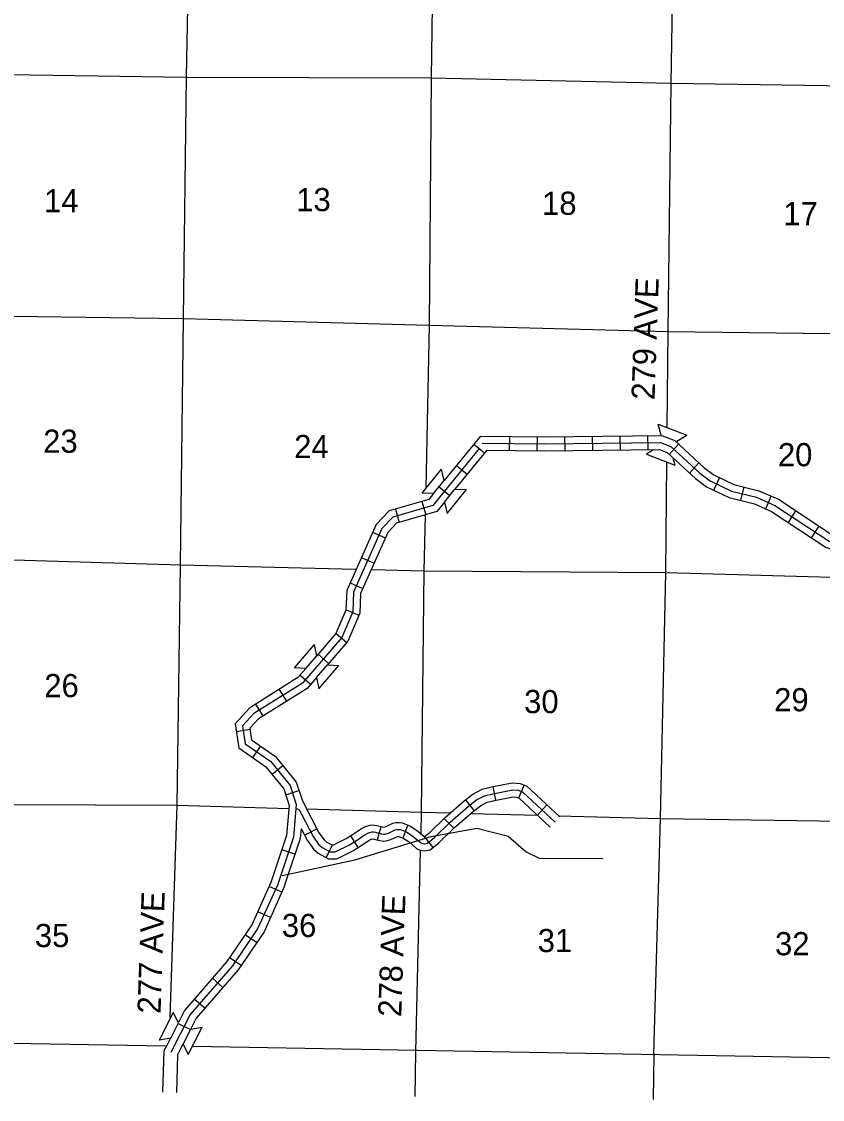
# Model space of a CAD drawing. Extents: x 974113 to 1477576, y 15940505 to 16403707.
# Drawn here: x 1221178 to 1238449, y 16048103 to 16071355 of the extents above; entities that cross this region are included whole.
import ezdxf

# ---------------------------------------------------------------- set-up
doc = ezdxf.new("R2010")
doc.units = 0
for name, color, linetype in [('L13', 7, 'Continuous'), ('L14', 7, 'Continuous'), ('L18', 7, 'Continuous'), ('L2', 7, 'Continuous'), ('L30', 7, 'Continuous'), ('L53', 7, 'Continuous'), ('L8', 7, 'Continuous')]:
    doc.layers.add(name, color=color, linetype=linetype)

msp = doc.modelspace()

# ---------------------------------------------------------------- linework, layer by layer
at = {"layer": 'L13'}
for p, q in [((1224735, 16070156), (1230012, 16070141)), ((1229777, 16053484), (1229673, 16049129))]:
    msp.add_line(p, q, dxfattribs=at)
for points in [[(1235103, 16062604), (1235123, 16064672), (1235189, 16070027), (1235272, 16075224), (1235388, 16080554), (1235470, 16085780)], [(1230288, 16083629), (1230228, 16080677), (1230086, 16075313), (1230012, 16070141)], [(1224735, 16070156), (1224834, 16075402), (1225001, 16080749), (1225011, 16081385)], [(1195821, 16070802), (1198684, 16070785), (1203745, 16070646), (1209030, 16070524), (1214298, 16070526), (1219442, 16070237), (1224735, 16070156)], [(1224380, 16049870), (1224537, 16054448), (1224603, 16059637), (1224669, 16064950), (1224735, 16070156)], [(1230012, 16070141), (1229971, 16064803), (1229894, 16061289)], [(1230012, 16070141), (1235189, 16070027), (1240458, 16069946), (1245751, 16069823), (1250953, 16069742), (1256165, 16069696)], [(1188308, 16065663), (1193291, 16065603), (1198468, 16065480), (1203620, 16065341), (1208822, 16065285), (1214091, 16065196), (1219409, 16065023), (1224669, 16064950), (1229971, 16064803)], [(1229971, 16064803), (1235123, 16064672)], [(1235123, 16064672), (1240366, 16064608), (1245635, 16064501), (1250903, 16064471), (1251054, 16064469)], [(1234811, 16049077), (1234957, 16054161), (1235073, 16059467), (1235096, 16061843)], [(1229881, 16060704), (1229854, 16059506), (1229797, 16054301), (1229786, 16053838)], [(1184977, 16060498), (1187923, 16060412), (1193125, 16060298), (1198327, 16060209), (1203521, 16060069), (1208756, 16060005), (1213983, 16059924), (1219309, 16059793), (1224603, 16059637), (1228382, 16059543)], [(1228740, 16059534), (1229854, 16059506)], [(1229854, 16059506), (1235073, 16059467), (1240191, 16059325)], [(1198144, 16054987), (1203438, 16054806), (1208640, 16054692), (1213891, 16054594), (1219226, 16054471), (1224537, 16054448), (1226944, 16054381)], [(1227324, 16054370), (1229797, 16054301)], [(1229797, 16054301), (1230424, 16054284)], [(1230868, 16054272), (1232306, 16054233)], [(1232759, 16054221), (1234957, 16054161), (1240342, 16054088)]]:
    msp.add_lwpolyline(points, dxfattribs=at)
at = {"layer": 'L18'}
for p, q in [((1234906, 16062672), (1235523, 16062431)), ((1234972, 16062433), (1234906, 16062672)), ((1235311, 16062300), (1235523, 16062431)), ((1234804, 16062119), (1234652, 16062024)), ((1234652, 16062024), (1235269, 16061783)), ((1235224, 16061945), (1235269, 16061783)), ((1229815, 16061182), (1230231, 16061698)), ((1230292, 16061457), (1230231, 16061698)), ((1230064, 16061173), (1230292, 16061457)), ((1230064, 16061173), (1229815, 16061182)), ((1230296, 16060986), (1230525, 16061270)), ((1230358, 16060745), (1230773, 16061262)), ((1230525, 16061270), (1230773, 16061262)), ((1230296, 16060986), (1230358, 16060745)), ((1227062, 16057417), (1227496, 16057918)), ((1227549, 16057675), (1227496, 16057918)), ((1227310, 16057400), (1227549, 16057675)), ((1227310, 16057400), (1227062, 16057417)), ((1227535, 16057205), (1227774, 16057480)), ((1227588, 16056962), (1228022, 16057463)), ((1227774, 16057480), (1228022, 16057463)), ((1227535, 16057205), (1227588, 16056962)), ((1224151, 16049384), (1224449, 16049976)), ((1224560, 16049754), (1224449, 16049976)), ((1224396, 16049428), (1224560, 16049754)), ((1224662, 16049294), (1224826, 16049619)), ((1224773, 16049071), (1225071, 16049663)), ((1224826, 16049619), (1225071, 16049663)), ((1224396, 16049428), (1224151, 16049384)), ((1224662, 16049294), (1224773, 16049071))]:
    msp.add_line(p, q, dxfattribs=at)
at = {"layer": 'L2'}
msp.add_line((1224875, 16049250), (1242657, 16048940), dxfattribs=at)
msp.add_lwpolyline([(1177128, 16050218), (1198136, 16049716), (1224292, 16049260)], dxfattribs=at)
at = {"layer": 'L53'}
for p, q in [((1229673, 16049129), (1229657, 16048167)), ((1234811, 16049077), (1234796, 16048103))]:
    msp.add_line(p, q, dxfattribs=at)
for points in [[(1224308, 16049264), (1224244, 16049149), (1224219, 16048261)], [(1224622, 16049221), (1224542, 16049068), (1224519, 16048253)]]:
    msp.add_lwpolyline(points, dxfattribs=at)
at = {"layer": 'L8'}
for p, q in [((1231072, 16062414), (1230292, 16061457)), ((1231704, 16062107), (1231707, 16062405)), ((1232300, 16062100), (1232304, 16062398)), ((1232900, 16062102), (1232897, 16062401)), ((1233497, 16062109), (1233494, 16062407)), ((1234093, 16062116), (1234090, 16062414)), ((1234690, 16062122), (1234687, 16062420)), ((1231213, 16062113), (1230525, 16061270)), ((1230933, 16062242), (1231164, 16062054)), ((1235145, 16062019), (1235347, 16062239)), ((1235585, 16061616), (1235787, 16061836)), ((1230557, 16061779), (1230789, 16061591)), ((1236104, 16061245), (1236230, 16061515)), ((1230181, 16061316), (1230413, 16061128)), ((1236686, 16061025), (1236759, 16061315)), ((1237226, 16060844), (1237346, 16061117)), ((1229812, 16061003), (1229895, 16060717)), ((1229239, 16060837), (1229322, 16060551)), ((1237714, 16060550), (1237878, 16060799)), ((1238212, 16060221), (1238376, 16060470)), ((1228749, 16060338), (1229021, 16060217)), ((1228506, 16059793), (1228779, 16059672)), ((1228264, 16059248), (1228537, 16059127)), ((1228178, 16058664), (1228452, 16058547)), ((1227965, 16058157), (1228190, 16057961)), ((1227574, 16057706), (1227800, 16057510)), ((1227184, 16057255), (1227409, 16057059)), ((1226730, 16056946), (1226888, 16056693)), ((1226224, 16056629), (1226382, 16056376)), ((1225810, 16056043), (1226104, 16056089)), ((1226165, 16055480), (1226336, 16055724)), ((1226579, 16055120), (1226812, 16055307)), ((1231406, 16054559), (1231349, 16054852)), ((1231903, 16054607), (1232018, 16054882)), ((1226876, 16054675), (1227160, 16054767)), ((1230940, 16054334), (1230756, 16054568)), ((1232302, 16054238), (1232505, 16054457)), ((1230502, 16053953), (1230294, 16054167)), ((1227280, 16053804), (1227545, 16053941)), ((1228851, 16053703), (1228931, 16053990)), ((1229405, 16053744), (1229511, 16054023)), ((1227186, 16053734), (1226880, 16052814)), ((1228435, 16053537), (1228278, 16053790)), ((1230052, 16053538), (1229868, 16053773)), ((1227073, 16053396), (1226790, 16053490)), ((1227746, 16053324), (1227887, 16053586)), ((1226788, 16052575), (1226516, 16052697)), ((1226545, 16052031), (1226272, 16052152)), ((1226246, 16051486), (1226000, 16051654)), ((1225911, 16050993), (1225664, 16051161)), ((1225519, 16050521), (1225294, 16050717)), ((1225127, 16050071), (1224902, 16050266)), ((1224817, 16049611), (1224551, 16049745))]:
    msp.add_line(p, q, dxfattribs=at)
for points in [[(1231072, 16062414), (1232451, 16062397), (1234987, 16062424), (1235264, 16062316), (1235902, 16061731), (1236106, 16061574), (1236541, 16061370), (1237078, 16061235), (1237498, 16061051), (1238657, 16060285), (1239555, 16060048)], [(1231109, 16062264), (1232451, 16062247), (1234960, 16062274), (1235183, 16062187), (1235806, 16061616), (1236028, 16061445), (1236490, 16061228), (1237029, 16061093), (1237426, 16060919), (1238595, 16060146), (1239549, 16059895), (1239989, 16059836), (1240442, 16059978)], [(1231048, 16062148), (1230050, 16060917), (1229187, 16060667), (1228949, 16060421), (1228339, 16059049), (1228323, 16058624), (1228087, 16058070), (1227235, 16057086), (1226189, 16056431), (1225942, 16056161), (1226002, 16055776), (1226553, 16055391), (1226968, 16054874), (1227102, 16054463), (1227039, 16053764)], [(1231213, 16062113), (1232450, 16062097), (1234932, 16062124), (1235102, 16062057), (1235709, 16061501), (1235949, 16061317), (1236440, 16061086), (1236981, 16060951), (1237354, 16060786), (1238533, 16060008), (1239520, 16059747), (1239521, 16059747)], [(1230064, 16061173), (1229963, 16061048), (1229107, 16060800), (1228822, 16060506), (1228190, 16059084), (1228174, 16058658), (1227958, 16058151), (1227549, 16057675)], [(1230296, 16060986), (1230137, 16060786), (1229267, 16060534), (1229075, 16060336), (1228488, 16059015), (1228472, 16058591), (1228216, 16057990), (1227774, 16057480)], [(1227310, 16057400), (1227136, 16057202), (1226092, 16056547), (1225783, 16056209), (1225863, 16055690), (1226449, 16055280), (1226834, 16054802), (1226950, 16054446), (1226891, 16053795)], [(1227535, 16057205), (1227334, 16056971), (1226286, 16056315), (1226102, 16056113), (1226140, 16055862), (1226656, 16055501), (1227102, 16054947), (1227233, 16054545)], [(1227233, 16054545), (1227592, 16053852), (1227702, 16053702), (1227745, 16053664), (1227872, 16053596), (1227908, 16053595), (1228178, 16053729), (1228318, 16053816), (1228511, 16053950), (1228610, 16054000), (1228722, 16054024), (1228786, 16054023), (1228843, 16054015), (1228961, 16053982), (1228993, 16053978), (1229038, 16053990), (1229185, 16054061), (1229251, 16054075), (1229318, 16054079), (1229388, 16054070), (1229548, 16054009), (1229716, 16053898), (1229863, 16053772), (1229865, 16053772), (1229982, 16053864), (1230322, 16054195), (1230723, 16054544), (1230910, 16054690), (1231110, 16054796), (1231312, 16054845), (1231761, 16054932), (1231931, 16054920), (1232074, 16054860), (1232784, 16054198)], [(1227114, 16054376), (1227168, 16054352), (1227213, 16054258), (1227464, 16053773), (1227591, 16053599), (1227659, 16053540), (1227834, 16053446), (1227943, 16053445), (1228251, 16053598), (1228401, 16053691), (1228588, 16053821), (1228660, 16053857), (1228737, 16053874), (1228775, 16053873), (1228813, 16053868), (1228930, 16053835), (1228992, 16053826), (1229014, 16053828), (1229090, 16053849), (1229234, 16053918), (1229270, 16053926), (1229312, 16053928), (1229352, 16053923), (1229479, 16053875), (1229625, 16053778), (1229783, 16053644), (1229807, 16053631), (1229864, 16053619), (1229929, 16053631), (1230081, 16053751), (1230424, 16054085), (1230819, 16054428), (1230992, 16054564), (1231163, 16054655), (1231344, 16054699), (1231770, 16054781), (1231896, 16054772), (1231991, 16054732), (1232682, 16054088)], [(1227206, 16053945), (1227336, 16053694), (1227479, 16053497), (1227574, 16053416), (1227796, 16053296), (1227978, 16053295), (1228324, 16053467), (1228483, 16053566), (1228664, 16053692), (1228710, 16053715), (1228752, 16053724), (1228763, 16053723), (1228782, 16053721), (1228899, 16053688), (1228987, 16053676), (1229040, 16053680), (1229143, 16053708), (1229283, 16053776), (1229289, 16053777), (1229306, 16053778), (1229316, 16053777), (1229410, 16053741), (1229535, 16053658), (1229698, 16053519), (1229754, 16053489), (1229863, 16053466), (1229993, 16053491), (1230180, 16053638), (1230525, 16053975), (1230914, 16054312), (1231074, 16054438), (1231217, 16054514), (1231376, 16054552), (1231779, 16054630), (1231861, 16054624), (1231908, 16054604), (1232579, 16053978)], [(1226801, 16052932), (1228363, 16053275), (1230014, 16053772), (1230999, 16053953), (1231675, 16053785), (1232062, 16053443), (1232339, 16053310), (1233712, 16053303)], [(1227206, 16053945), (1227186, 16053734)], [(1227039, 16053764), (1226694, 16052729), (1226276, 16051795), (1225727, 16050989), (1224816, 16049939), (1224400, 16049114)], [(1226891, 16053795), (1226554, 16052784), (1226145, 16051869), (1225608, 16051080), (1224690, 16050023), (1224560, 16049765)], [(1226880, 16052814), (1226834, 16052675), (1226408, 16051722), (1225846, 16050897), (1224941, 16049855), (1224825, 16049625)], [(1224395, 16049437), (1224308, 16049264)], [(1224658, 16049293), (1224622, 16049221)]]:
    msp.add_lwpolyline(points, dxfattribs=at)

# ---------------------------------------------------------------- texts
at = {"layer": 'L14'}
for s, p in [('14', (1221664, 16067240)), ('13', (1227102, 16067265)), ('18', (1232403, 16067186)), ('17', (1237606, 16066963)), ('23', (1221644, 16062053)), ('24', (1227058, 16061938)), ('20', (1237489, 16061762)), ('26', (1221668, 16056781)), ('30', (1232016, 16056436)), ('29', (1237408, 16056476)), ('36', (1226792, 16051607)), ('35', (1221465, 16051390)), ('31', (1232308, 16051281)), ('32', (1237427, 16051213))]:
    msp.add_text(s, height=500, rotation=0, dxfattribs=at).set_placement(p)
at = {"layer": 'L30'}
for s, p in [('279 AVE', (1234829, 16063188)), ('277 AVE', (1224175, 16049945)), ('278 AVE', (1229366, 16049878))]:
    msp.add_text(s, height=500, rotation=88, dxfattribs=at).set_placement(p)

doc.saveas('drawing.dxf')
